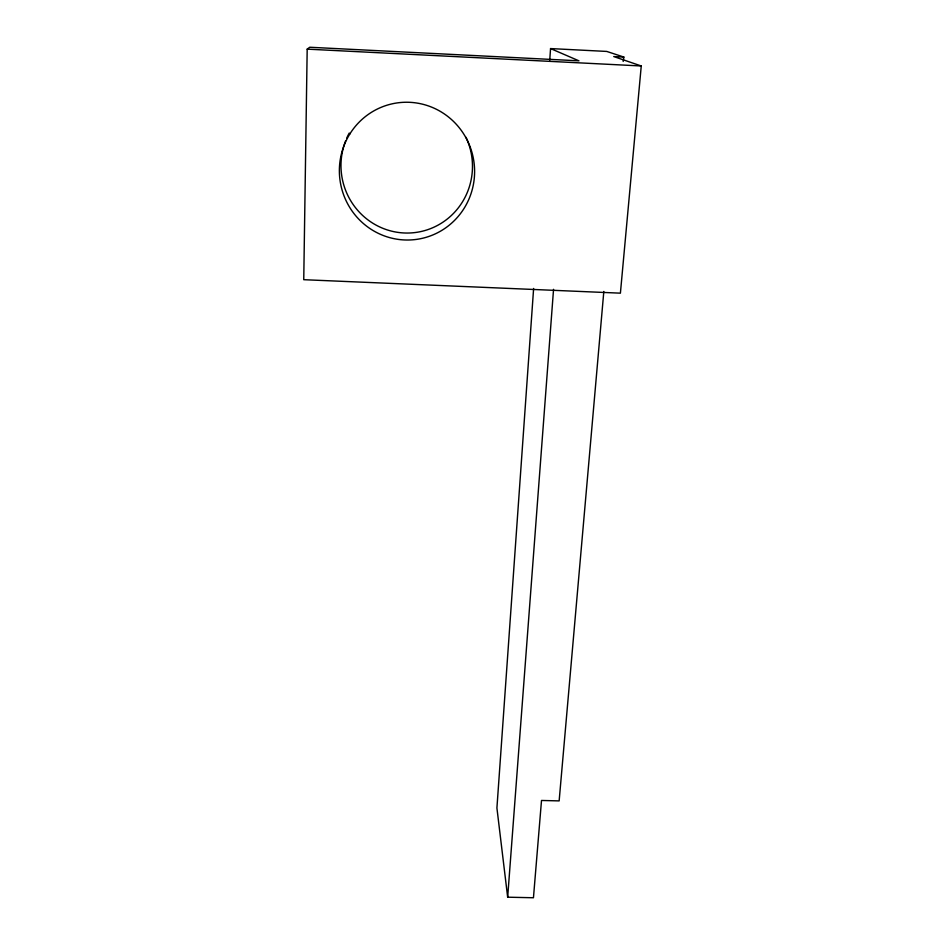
<?xml version="1.0" encoding="UTF-8"?>
<svg xmlns="http://www.w3.org/2000/svg" width="945" height="945" viewBox="0 0 945 945"><rect width="100%" height="100%" fill="white"/><g stroke="black" fill="none" stroke-linecap="round" stroke-linejoin="round"><path stroke-width="1.42" d="M549.73 60.35L550.557 48.573L578.954 60.834L309.747 47.25L307.184 49.14L303.747 279.696L620.404 293.163L641.253 65.973L613.742 56.558L623.854 57.066L623.192 61.425M533.618 288.461L496.916 807.987L507.666 897.195L533.452 897.75L541.509 800.462L559.145 800.899L603.82 291.462M507.666 897.195L553.546 289.324M307.184 49.14L641.253 65.973M550.557 48.573L606.749 51.432L623.854 57.066M466.003 137.308A67.107 65.725 81.5 0 1 409.138 233.013A67.107 65.725 81.5 0 1 345.527 141.065M346.65 138.336A67.107 65.725 81.5 0 1 349.237 133.056M349.733 134.143A68.914 67.579 81.2 0 0 404.472 239.959A68.914 67.579 81.2 0 0 466.759 139.293A68.914 67.579 81.2 0 0 349.733 134.143"/></g></svg>
